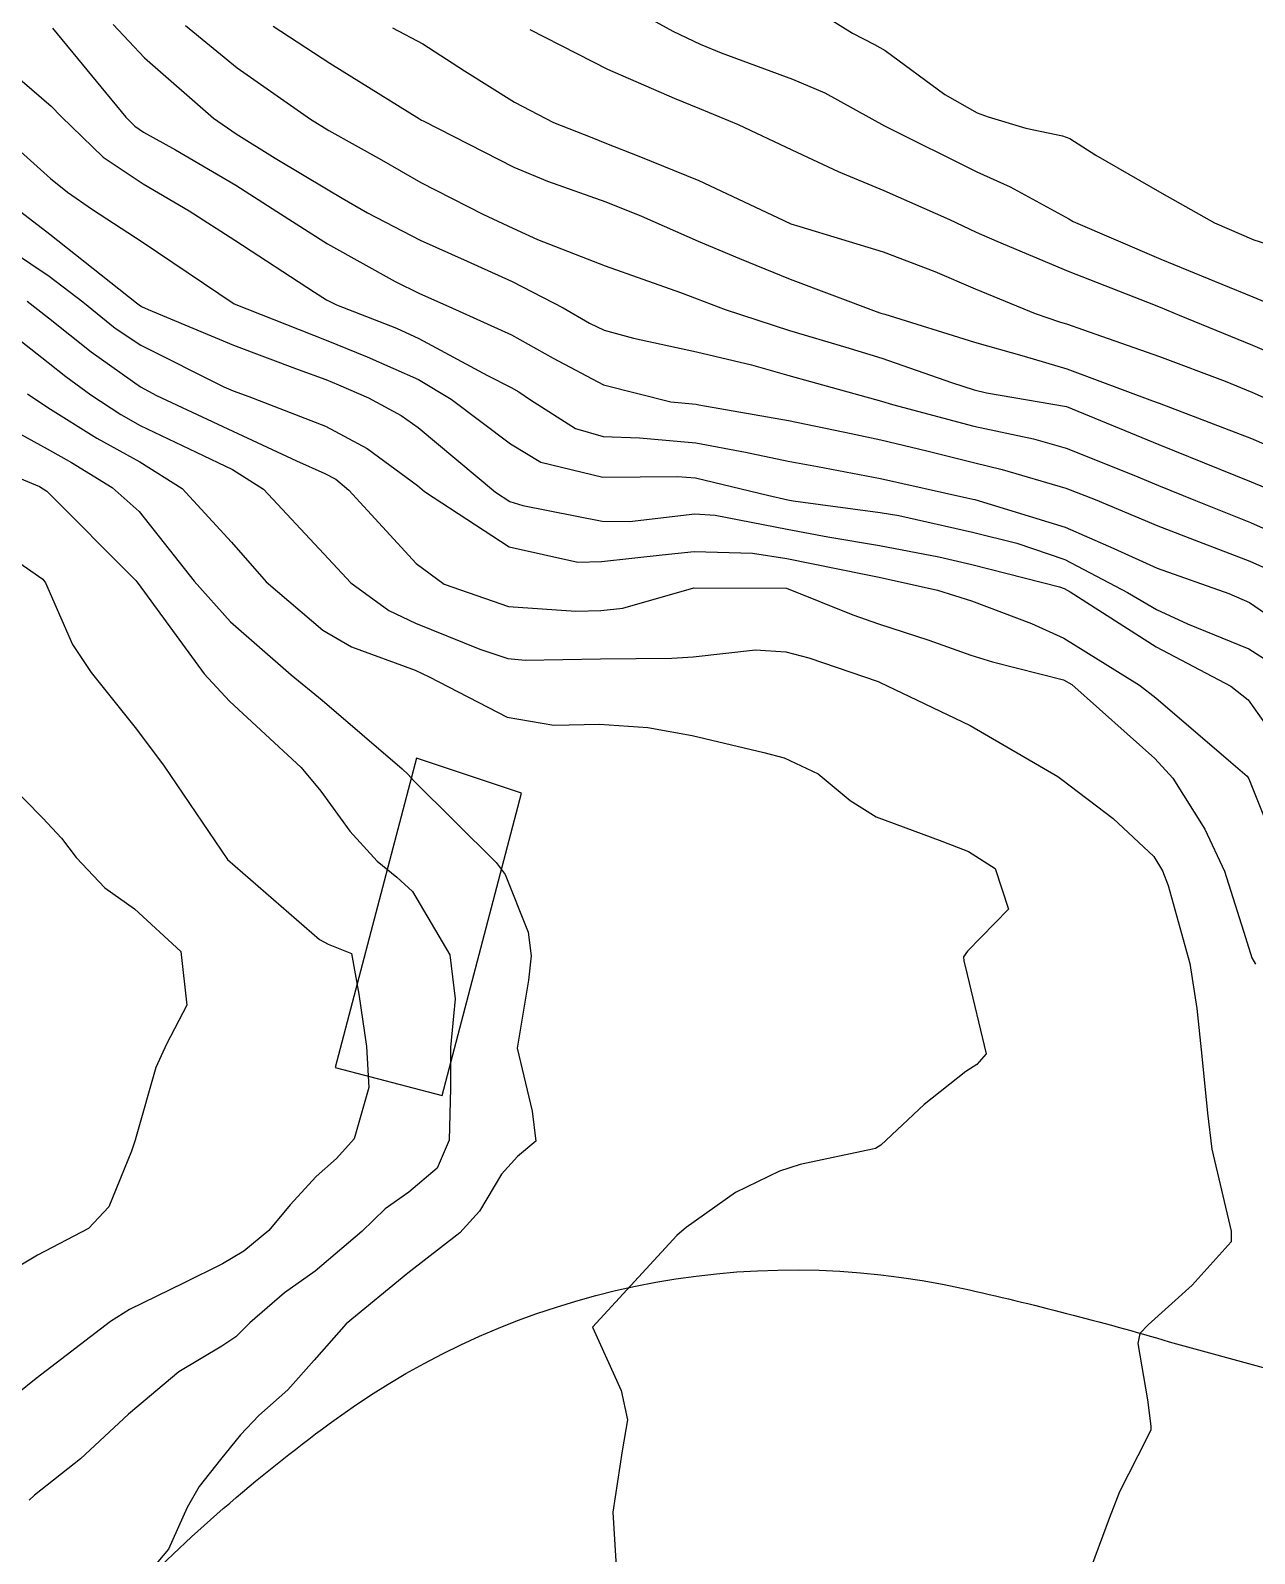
# Model space of a CAD drawing. Header units: metres. Extents: x 298520 to 308411, y 7433745 to 7450750.
# Drawn here: x 303041.04 to 303067.47, y 7440769.58 to 7440802.47 of the extents above; entities that cross this region are included whole.
import ezdxf

# ---------------------------------------------------------------- set-up
doc = ezdxf.new("R2010")
doc.units = ezdxf.units.M
doc.header["$LTSCALE"] = 10
for name, color, linetype in [('Curvas de Nivel 1m', 11, 'Continuous'), ('Curvas de Nivel 5m', 15, 'Continuous'), ('Edificações', 30, 'Continuous'), ('Vias Primárias', 230, 'Continuous')]:
    doc.layers.add(name, color=color, linetype=linetype)

msp = doc.modelspace()

# ---------------------------------------------------------------- linework, layer by layer
at = {"layer": 'Curvas de Nivel 1m', "flags": 128}
for points, elevation in [([(303053.52, 7440803.227), (303054.913, 7440802.456), (303055.5, 7440802.173), (303055.953, 7440801.991), (303057.493, 7440801.423), (303058.193, 7440801.123), (303059.483, 7440800.414), (303059.511, 7440800.4), (303061.473, 7440799.419), (303062.199, 7440799.098), (303063.463, 7440798.403), (303063.559, 7440798.349), (303065.451, 7440797.531), (303066.769, 7440796.991), (303067.439, 7440796.723), (303068.461, 7440796.295)], 747), ([(303057.515, 7440803.21), (303058.788, 7440802.411), (303059.269, 7440802.172), (303059.499, 7440802.036), (303060.788, 7440801.089), (303061.486, 7440800.694), (303061.719, 7440800.61), (303062.534, 7440800.364), (303063.328, 7440800.199), (303063.481, 7440800.141), (303064.045, 7440799.777), (303065.469, 7440798.96), (303066.61, 7440798.319), (303067.458, 7440797.95), (303067.964, 7440797.794)], 746), ([(303041.511, 7440802.519), (303043.098, 7440800.596), (303043.293, 7440800.405), (303043.48, 7440800.276), (303044.168, 7440799.891), (303045.469, 7440799.128), (303046.36, 7440798.561), (303047.453, 7440797.866), (303048.915, 7440797.054), (303049.437, 7440796.795), (303050.072, 7440796.514), (303051.427, 7440795.902), (303052.328, 7440795.392), (303053.416, 7440794.819), (303054.87, 7440794.455), (303055.412, 7440794.4), (303055.473, 7440794.389), (303057.409, 7440794.046), (303058.762, 7440793.765), (303059.405, 7440793.632), (303060.399, 7440793.394), (303061.401, 7440793.14), (303062.02, 7440792.992), (303063.395, 7440792.59), (303064.032, 7440792.344), (303065.385, 7440791.773), (303066.263, 7440791.438), (303067.373, 7440791.015), (303067.857, 7440790.792)], 753), ([(303042.823, 7440802.6), (303043.502, 7440801.881), (303044.989, 7440800.575), (303045.48, 7440800.239), (303046.319, 7440799.717), (303047.468, 7440799.033), (303047.771, 7440798.851), (303048.314, 7440798.537), (303049.454, 7440797.942), (303050.465, 7440797.492), (303051.441, 7440797.053), (303052.545, 7440796.483), (303053.108, 7440796.153), (303053.428, 7440795.998), (303054.062, 7440795.828), (303055.424, 7440795.533), (303056.606, 7440795.253), (303057.419, 7440795.02), (303057.883, 7440794.889), (303059.414, 7440794.466), (303059.651, 7440794.398), (303061.408, 7440793.926), (303062.698, 7440793.652), (303063.404, 7440793.454), (303064.866, 7440792.868), (303065.396, 7440792.646), (303066.197, 7440792.322), (303067.386, 7440791.845), (303068.45, 7440791.37)], 752), ([(303044.385, 7440802.581), (303045.499, 7440801.665), (303047.083, 7440800.554), (303047.481, 7440800.314), (303048.618, 7440799.676), (303049.47, 7440799.19), (303050.805, 7440798.507), (303051.458, 7440798.199), (303051.991, 7440797.956), (303053.447, 7440797.387), (303055.076, 7440796.816), (303055.436, 7440796.676), (303056.038, 7440796.444), (303057.429, 7440795.989), (303058.645, 7440795.632), (303059.423, 7440795.394), (303060.931, 7440794.871), (303061.416, 7440794.711), (303061.682, 7440794.643), (303063.413, 7440794.35), (303065.405, 7440793.528), (303066.72, 7440792.996), (303067.397, 7440792.728), (303067.693, 7440792.603)], 751), ([(303048.856, 7440802.53), (303049.508, 7440802.183), (303050.409, 7440801.601), (303051.489, 7440800.922), (303052.334, 7440800.487), (303053.162, 7440800.157), (303053.479, 7440800.033), (303054.179, 7440799.76), (303055.471, 7440799.235), (303057.169, 7440798.433), (303057.461, 7440798.299), (303057.652, 7440798.236), (303059.452, 7440797.69), (303060.569, 7440797.266), (303061.441, 7440796.89), (303062.732, 7440796.361), (303063.26, 7440796.181), (303063.431, 7440796.128), (303063.76, 7440796.016), (303065.424, 7440795.434), (303066.839, 7440794.896), (303067.416, 7440794.663), (303067.663, 7440794.554)], 749), ([(303051.824, 7440802.495), (303053.5, 7440801.635), (303054.937, 7440801.01), (303055.486, 7440800.788), (303056.32, 7440800.442), (303057.478, 7440799.897), (303058.482, 7440799.424), (303059.469, 7440799.017), (303060.886, 7440798.386), (303061.459, 7440798.118), (303061.91, 7440797.919), (303063.447, 7440797.271), (303065.163, 7440796.606), (303065.435, 7440796.498), (303065.842, 7440796.326), (303067.427, 7440795.677), (303068.389, 7440795.262)], 748), ([(303040.175, 7440801.961), (303041.486, 7440800.837), (303041.699, 7440800.617), (303042.61, 7440799.739), (303043.469, 7440799.161), (303044.464, 7440798.58), (303045.454, 7440797.944), (303047.169, 7440796.82), (303047.434, 7440796.654), (303047.648, 7440796.547), (303048.942, 7440796.041), (303049.426, 7440795.818), (303050.905, 7440795.018), (303051.416, 7440794.76), (303051.583, 7440794.666), (303051.834, 7440794.494), (303052.806, 7440793.878), (303053.405, 7440793.704), (303054.19, 7440793.677), (303055.404, 7440793.57), (303056.479, 7440793.362), (303057.4, 7440793.171), (303058.034, 7440793.055), (303059.397, 7440792.796), (303061.26, 7440792.381), (303061.392, 7440792.351), (303061.43, 7440792.341), (303063.384, 7440791.743), (303064.433, 7440791.283), (303065.371, 7440790.86), (303066.916, 7440790.314), (303067.361, 7440790.117), (303068.441, 7440789.381)], 754), ([(303040.737, 7440798.627), (303041.455, 7440798.073), (303043.325, 7440796.592), (303043.386, 7440796.545), (303043.432, 7440796.513), (303043.576, 7440796.444), (303045.424, 7440795.673), (303046.821, 7440795.153), (303047.417, 7440794.934), (303047.692, 7440794.822), (303048.341, 7440794.536), (303049.043, 7440794.159), (303049.407, 7440793.899), (303051.081, 7440792.503), (303051.39, 7440792.302), (303051.672, 7440792.212), (303053.384, 7440791.875), (303053.978, 7440791.87), (303055.387, 7440792.032), (303055.826, 7440792.006), (303057.382, 7440791.702), (303058.258, 7440791.539), (303059.377, 7440791.352), (303060.656, 7440791.105), (303061.371, 7440790.941), (303063.261, 7440790.456), (303063.364, 7440790.418), (303063.491, 7440790.349), (303065.351, 7440789.161), (303066.964, 7440788.314), (303067.339, 7440788.02), (303068.559, 7440786.291)], 756), ([(303039.874, 7440798.218), (303041.441, 7440797.168), (303042.167, 7440796.609), (303042.869, 7440796.04), (303043.424, 7440795.674), (303045.213, 7440794.774), (303045.414, 7440794.691), (303045.751, 7440794.567), (303047.407, 7440793.929), (303048.308, 7440793.443), (303049.394, 7440792.644), (303049.546, 7440792.518), (303051.375, 7440791.32), (303052.86, 7440790.988), (303053.371, 7440791.001), (303054.682, 7440791.148), (303055.374, 7440791.217), (303056.63, 7440791.182), (303057.372, 7440791.069), (303059.042, 7440790.731), (303059.367, 7440790.669), (303060.624, 7440790.387), (303061.361, 7440790.152), (303062.657, 7440789.662), (303063.353, 7440789.35), (303064.988, 7440788.334), (303065.339, 7440788.059), (303066.958, 7440786.674), (303067.314, 7440786.366), (303067.353, 7440786.309), (303067.909, 7440784.911)], 757), ([(303039.716, 7440796.637), (303041.42, 7440795.299), (303041.803, 7440795), (303042.34, 7440794.606), (303042.99, 7440794.177), (303043.406, 7440793.944), (303044.616, 7440793.362), (303045.397, 7440792.992), (303046.07, 7440792.563), (303047.372, 7440791.168), (303047.954, 7440790.541), (303048.775, 7440789.947), (303049.354, 7440789.676), (303050.741, 7440789.114), (303051.347, 7440788.907), (303051.723, 7440788.871), (303053.347, 7440788.904), (303054.888, 7440788.915), (303055.348, 7440788.949), (303056.692, 7440789.094), (303057.349, 7440789.056), (303057.848, 7440788.923), (303059.343, 7440788.413), (303059.375, 7440788.4), (303061.329, 7440787.464), (303063.223, 7440786.361), (303063.312, 7440786.299), (303064.417, 7440785.457), (303065.296, 7440784.635), (303065.488, 7440784.328), (303065.607, 7440784.01), (303066.074, 7440782.322), (303066.229, 7440781.35), (303066.334, 7440780.319), (303066.459, 7440779.089), (303066.552, 7440778.317), (303066.967, 7440776.542), (303066.971, 7440776.312), (303066.128, 7440775.376), (303065.175, 7440774.52), (303064.999, 7440774.333), (303064.954, 7440774.117), (303065.159, 7440772.902), (303065.233, 7440772.329), (303065.23, 7440772.251), (303065.149, 7440772.071), (303064.558, 7440770.912), (303064.334, 7440770.342), (303063.878, 7440769.116)], 759), ([(303040.965, 7440796.625), (303041.429, 7440796.268), (303042.347, 7440795.531), (303043.415, 7440794.778), (303043.762, 7440794.587), (303045.405, 7440793.819), (303046.78, 7440793.176), (303047.396, 7440792.904), (303047.629, 7440792.78), (303047.911, 7440792.542), (303049.37, 7440790.962), (303049.971, 7440790.514), (303051.358, 7440790.033), (303052.812, 7440789.932), (303053.358, 7440789.949), (303053.829, 7440789.994), (303055.363, 7440790.436), (303057.363, 7440790.43), (303058.801, 7440789.852), (303059.355, 7440789.658), (303060.439, 7440789.302), (303061.349, 7440788.982), (303061.811, 7440788.836), (303063.344, 7440788.446), (303063.527, 7440788.348), (303065.319, 7440786.751), (303065.708, 7440786.326), (303066.4, 7440785.221), (303066.827, 7440784.315), (303067.279, 7440782.883), (303067.413, 7440782.447), (303067.496, 7440782.307)], 758), ([(303039.662, 7440794.386), (303041.401, 7440793.44), (303041.927, 7440793.14), (303042.804, 7440792.599), (303043.385, 7440792.087), (303044.57, 7440790.578), (303045.354, 7440789.703), (303046.666, 7440788.557), (303047.335, 7440788.01), (303049.066, 7440786.524), (303049.192, 7440786.402), (303049.31, 7440786.275), (303051.097, 7440784.502), (303051.29, 7440784.248), (303051.785, 7440782.999), (303051.853, 7440782.491), (303051.793, 7440781.964), (303051.55, 7440780.495), (303051.875, 7440779.136), (303051.948, 7440778.489), (303051.557, 7440778.156), (303051.212, 7440777.771), (303050.732, 7440776.972), (303050.308, 7440776.509), (303049.184, 7440775.637), (303047.855, 7440774.54), (303047.165, 7440773.756), (303046.595, 7440773.119), (303045.967, 7440772.562), (303045.57, 7440772.143), (303045.139, 7440771.613), (303044.678, 7440771.026), (303044.418, 7440770.577), (303044.016, 7440769.679), (303043.103, 7440768.59)], 761), ([(303039.4, 7440793.385), (303041.236, 7440792.622), (303041.391, 7440792.523), (303043.313, 7440790.591), (303043.337, 7440790.564), (303043.362, 7440790.528), (303044.792, 7440788.576), (303045.334, 7440787.991), (303046.885, 7440786.554), (303047.308, 7440786.046), (303047.938, 7440785.179), (303048.522, 7440784.532), (303048.953, 7440784.188), (303049.286, 7440783.877), (303050.092, 7440782.512), (303050.207, 7440781.562), (303050.111, 7440780.511), (303050.112, 7440779.634), (303050.077, 7440778.511), (303049.823, 7440777.905), (303049.206, 7440777.387), (303048.699, 7440777.029), (303048.196, 7440776.535), (303047.184, 7440775.678), (303046.526, 7440775.21), (303045.777, 7440774.564), (303045.475, 7440774.262), (303045.168, 7440774.057), (303044.238, 7440773.504), (303043.153, 7440772.59), (303042.119, 7440771.624), (303041.126, 7440770.839), (303041.007, 7440770.738)], 762), ([(303039.383, 7440791.957), (303041.302, 7440790.621), (303041.362, 7440790.546), (303041.948, 7440789.21), (303042.35, 7440788.605), (303043.325, 7440787.382), (303043.923, 7440786.584), (303045.293, 7440784.57), (303047.276, 7440782.841), (303047.47, 7440782.742), (303047.973, 7440782.539), (303048.132, 7440781.664), (303048.294, 7440780.534), (303048.346, 7440779.646), (303048.025, 7440778.538), (303047.646, 7440778.114), (303047.211, 7440777.723), (303046.644, 7440777.113), (303046.183, 7440776.56), (303045.642, 7440776.112), (303045.186, 7440775.838), (303044.339, 7440775.42), (303043.176, 7440774.852), (303042.768, 7440774.596), (303041.16, 7440773.359), (303040.751, 7440773.03)], 763), ([(303040.142, 7440786.632), (303041.301, 7440785.463), (303041.711, 7440785.028), (303042.023, 7440784.609), (303042.644, 7440783.957), (303043.282, 7440783.505), (303044.282, 7440782.58), (303044.411, 7440781.423), (303043.974, 7440780.583), (303043.744, 7440780.079), (303043.32, 7440778.589), (303043.301, 7440778.509), (303043.218, 7440778.274), (303042.728, 7440777.069), (303042.292, 7440776.604), (303041.187, 7440776.022), (303040.307, 7440775.503)], 764)]:
    msp.add_lwpolyline(points, dxfattribs=dict(at, elevation=elevation))
at = {"layer": 'Curvas de Nivel 5m', "flags": 128}
for points, elevation in [([(303046.28, 7440802.562), (303047.501, 7440801.764), (303049.441, 7440800.563), (303049.483, 7440800.537), (303049.515, 7440800.52), (303051.473, 7440799.519), (303052.2, 7440799.219), (303053.466, 7440798.773), (303054.237, 7440798.462), (303055.455, 7440797.924), (303056.347, 7440797.544), (303057.443, 7440797.099), (303059.304, 7440796.402), (303059.402, 7440796.37), (303059.433, 7440796.361), (303059.49, 7440796.342), (303061.427, 7440795.742), (303062.498, 7440795.438), (303063.421, 7440795.166), (303065.271, 7440794.475), (303065.414, 7440794.422), (303065.661, 7440794.328), (303067.406, 7440793.661), (303068.36, 7440793.253)], 750), ([(303039.949, 7440800.635), (303041.469, 7440799.276), (303041.834, 7440798.982), (303042.377, 7440798.606), (303043.453, 7440797.908), (303045.433, 7440796.57), (303047.425, 7440795.782), (303048.312, 7440795.427), (303049.417, 7440794.935), (303050.124, 7440794.513), (303051.403, 7440793.542), (303052.058, 7440793.149), (303053.396, 7440792.823), (303055.009, 7440792.841), (303055.397, 7440792.812), (303056.958, 7440792.434), (303057.391, 7440792.335), (303057.506, 7440792.313), (303059.388, 7440792.063), (303059.789, 7440791.994), (303061.382, 7440791.638), (303062.343, 7440791.401), (303063.373, 7440791.047), (303064.73, 7440790.336), (303065.359, 7440789.967), (303066.024, 7440789.656), (303067.351, 7440789.116), (303067.85, 7440788.805)], 755), ([(303040.971, 7440794.624), (303041.41, 7440794.332), (303042.47, 7440793.67), (303043.399, 7440793.159), (303044.313, 7440792.581), (303045.376, 7440791.425), (303046.13, 7440790.562), (303047.353, 7440789.519), (303047.968, 7440789.16), (303049.344, 7440788.657), (303049.651, 7440788.517), (303051.33, 7440787.644), (303052.34, 7440787.473), (303053.328, 7440787.492), (303054.369, 7440787.418), (303055.325, 7440787.247), (303056.874, 7440786.88), (303057.318, 7440786.768), (303058.047, 7440786.419), (303058.742, 7440785.843), (303059.304, 7440785.488), (303060.719, 7440784.966), (303061.297, 7440784.743), (303061.87, 7440784.374), (303062.16, 7440783.495), (303061.275, 7440782.591), (303061.191, 7440782.464), (303061.192, 7440782.381), (303061.268, 7440782.085), (303061.674, 7440780.376), (303061.478, 7440780.14), (303061.239, 7440779.991), (303060.34, 7440779.281), (303059.403, 7440778.398), (303059.289, 7440778.332), (303059.222, 7440778.313), (303057.66, 7440777.98), (303057.214, 7440777.839), (303056.266, 7440777.38), (303055.195, 7440776.619), (303055.103, 7440776.542), (303055, 7440776.452), (303053.173, 7440774.47), (303053.795, 7440773.106), (303053.929, 7440772.468), (303053.815, 7440771.798), (303053.613, 7440770.473), (303053.701, 7440769.063)], 760)]:
    msp.add_lwpolyline(points, dxfattribs=dict(at, elevation=elevation))
at = {"layer": 'Edificações'}
msp.add_lwpolyline([(303049.376, 7440786.759), (303047.621, 7440780.078), (303049.929, 7440779.472), (303051.644, 7440786.001)], close=True, dxfattribs=at)
at = {"layer": 'Vias Primárias', "elevation": 722.311}
msp.add_lwpolyline([(302972.666, 7440793.043), (303017.209, 7440758.786, 0.005612), (303021.961, 7440755.216, 0.211974), (303026.538, 7440754.214, 0.135297), (303032.318, 7440757.16, 0.046424), (303037.913, 7440763.316), (303043.199, 7440768.671, -0.040782), (303047.638, 7440772.491, -0.215227), (303061.179, 7440775.305, -0.016785), (303065.63, 7440774.157), (303074.228, 7440771.805), (303079.567, 7440770.55, -0.0408), (303084.188, 7440769.057, -0.07807), (303089.502, 7440765.799, 0.006072), (303095.197, 7440761.065, -0.00501)], format="xyb", dxfattribs=at)

doc.saveas('drawing.dxf')
